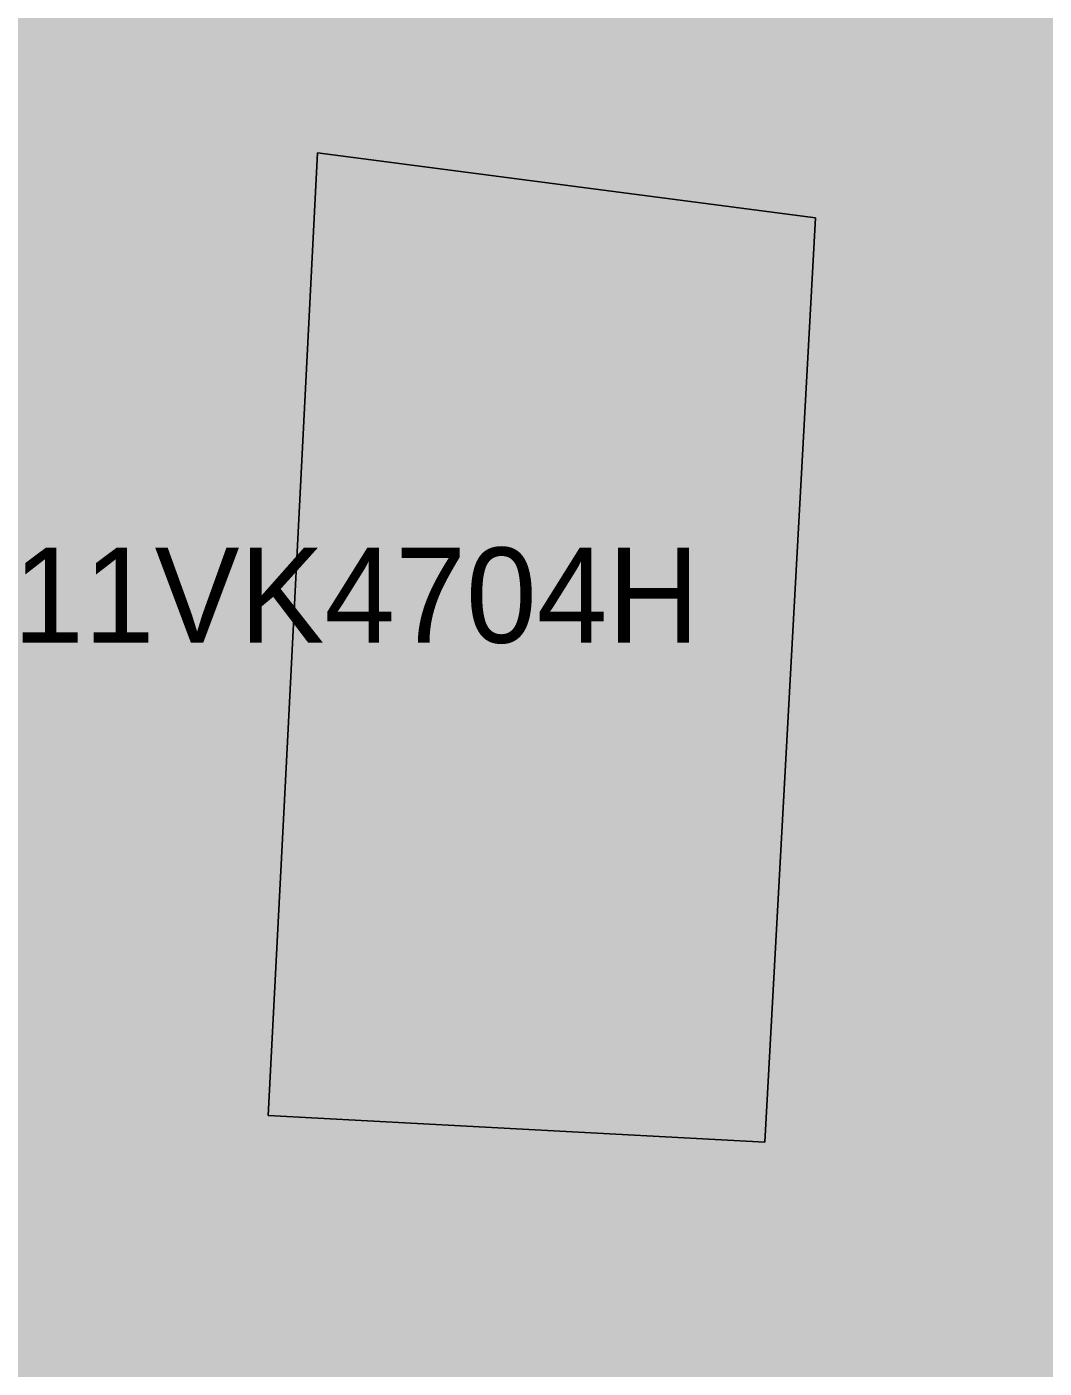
# Model space of a CAD drawing. Header units: metres. Extents: x -6 to 1255, y -2 to 532.
# Drawn here: x 1169.91 to 1180.6, y 180.9 to 194.99 of the extents above; entities that cross this region are included whole.
import ezdxf

# ---------------------------------------------------------------- set-up
doc = ezdxf.new("R2010")
doc.units = ezdxf.units.M
doc.header["$MEASUREMENT"] = 0
for name, color, linetype, lineweight, true_color in [('TPX_BUILDINGS', 7, 'CONTINUOUS', 0, 0x000000), ('TPX_BUILDINGS_HATCH', 7, 'CONTINUOUS', 0, 0xf0f0f0), ('TPX_BUILDINGS_SHADOWS_HATCH', 7, 'CONTINUOUS', 0, 0x000000), ('TPX_BUILDINGS_SHADOWS_OUTLINES', 7, 'CONTINUOUS', 0, 0x000000), ('TPX_CADASTRES_TEXT', 7, 'CONTINUOUS', 0, 0x000000)]:
    doc.layers.add(name, color=color, linetype=linetype, lineweight=lineweight, true_color=true_color)

msp = doc.modelspace()

# ---------------------------------------------------------------- hatches: boundary and pattern name
at = {"layer": 'TPX_BUILDINGS_HATCH'}
h = msp.add_hatch(color=256, dxfattribs=at)
h.paths.add_polyline_path([(1163.318, 202.801), (1162.167, 177.001), (1165.977, 176.681), (1166.847, 176.611), (1180.357, 175.471), (1180.827, 181.421), (1181.077, 184.551), (1181.257, 186.861), (1181.927, 195.361), (1182.147, 198.201), (1182.207, 198.981), (1182.287, 199.931), (1182.317, 200.371), (1168.117, 202.191), (1163.318, 202.801)])
h.paths.add_polyline_path([(1172.447, 183.551), (1172.637, 187.201), (1172.967, 193.661), (1178.197, 192.981), (1177.667, 183.271), (1172.447, 183.551)], flags=16)
at = {"layer": 'TPX_BUILDINGS_SHADOWS_HATCH'}
msp.add_hatch(color=256, dxfattribs=at).paths.add_polyline_path([(1172.637, 187.201), (1172.447, 183.551), (1177.667, 183.271), (1178.197, 192.981), (1172.967, 193.661), (1172.637, 187.201)])

# ---------------------------------------------------------------- linework, layer by layer
at = {"layer": 'TPX_BUILDINGS', "elevation": 0.042}
msp.add_lwpolyline([(1172.447, 183.551), (1172.637, 187.201), (1172.967, 193.661), (1178.197, 192.981), (1177.667, 183.271)], close=True, dxfattribs=at)
at = {"layer": 'TPX_BUILDINGS_SHADOWS_OUTLINES', "elevation": 0.039}
msp.add_lwpolyline([(1172.637, 187.201), (1172.447, 183.551), (1177.667, 183.271), (1178.197, 192.981), (1172.967, 193.661)], close=True, dxfattribs=at)

# ---------------------------------------------------------------- texts
at = {"layer": 'TPX_CADASTRES_TEXT'}
msp.add_text('0948511VK4704H', height=1, dxfattribs=at).set_placement((1166.048, 188.516, 0.024))

doc.saveas('drawing.dxf')
